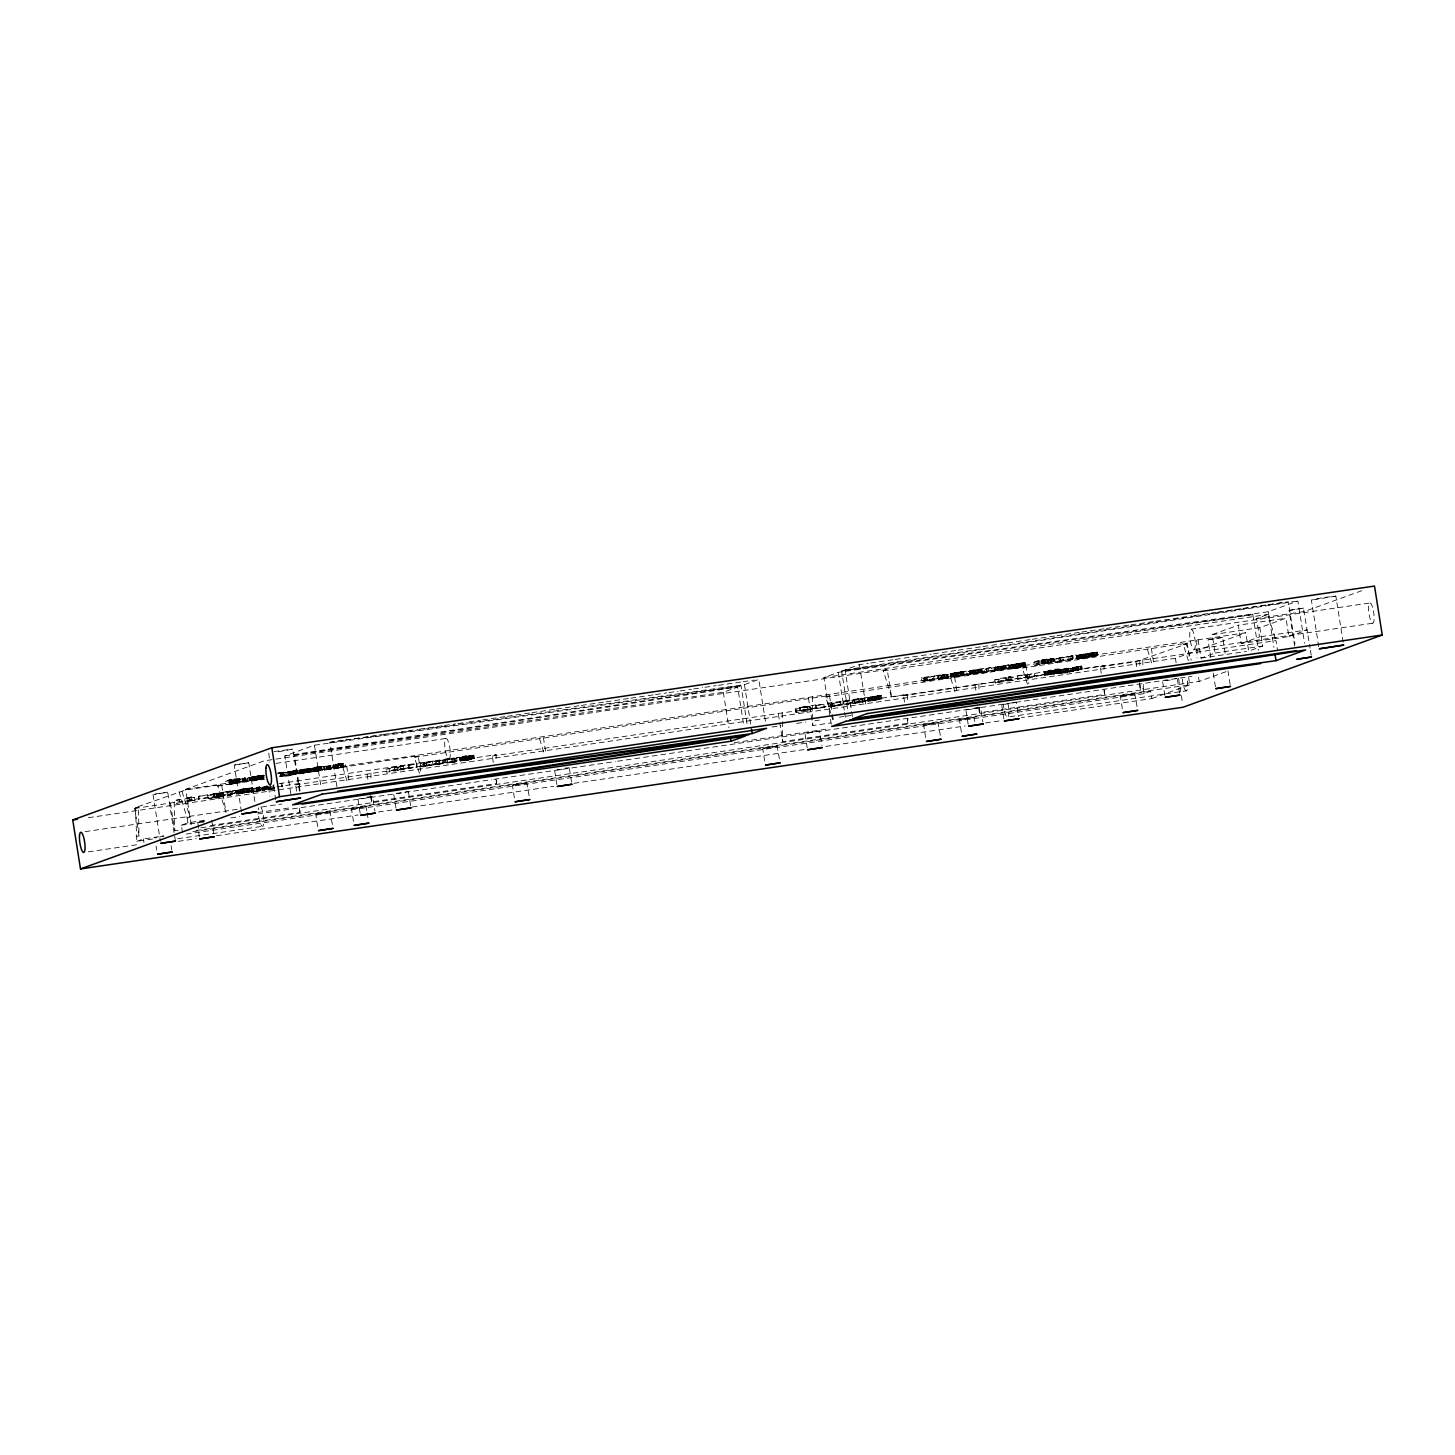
<?xml version="1.0" encoding="UTF-8"?>
<svg xmlns="http://www.w3.org/2000/svg" width="1455" height="1455" viewBox="0 0 1455 1455"><rect width="100%" height="100%" fill="white"/><g stroke="black" fill="none" stroke-linecap="round" stroke-linejoin="round"><path stroke-width="0.75" stroke-dasharray="5 3.75" d="M250.915 777.37C249.005 782.572 260.918 780.644 257.662 776.37C251.551 777.807 244.84 778.098 260.136 775.933L260.627 778.989L255.007 780.171L249.314 780.789L248.841 777.661L261.173 775.497L261.645 778.571L251.788 780.28M249.314 780.789L261.645 778.571M1043.672 672.083C1047.982 671.555 1068.243 668.263 1054.402 673.956C1033.614 677.503 1049.164 667.7 1060.113 669.191L1060.895 672.901L1058.403 673.392L1057.749 669.5M1044.144 675.229L1060.586 672.265L1047.436 674.556L1059.222 672.828M471.184 755.509L473.93 755.29L459.689 757.873L471.184 755.509C475.349 760.583 460.18 763.329 462.799 756.909C466.946 753.617 475.967 757.982 468.346 759.401M879.257 699.455L870.69 700.746L869.945 697.091L881.475 695.526L881.821 698.673L867.817 701.201L879.257 699.455L878.729 695.745M246.313 792.775L245.659 789.028L249.733 788.228L246.022 788.628L246.532 791.902L243.622 792.338L243.131 789.265C212.084 799.141 274.504 788.665 246.495 791.684M1076.373 655.678L1097.361 652.204L1076.373 655.678L1077.227 658.897L1097.361 655.587L1076.864 658.733M251.388 780.498L260.627 778.989M1055.439 670.355L1046.436 671.683L1055.439 670.355L1055.912 673.429L1048.746 674.702L1046.909 674.847L1046.491 671.301M303.186 769.331L299.203 770.35L305.495 768.949L306.059 772.569L309.424 771.732L301.894 773.06L307.605 772.405L311.625 771.441L310.952 768.295L301.403 770.004L301.985 773.096L303.749 772.914L303.186 769.331L304.295 769.149L304.568 772.35M301.258 769.713L301.858 773.278L299.675 773.423L299.221 770.295M1018.063 667.39L1017.445 663.589L1009.061 665.462L1025.011 662.734L1018.573 663.535L1018.973 667.227L1017.063 667.554M1025.011 662.734C1028.649 670.5 993.201 669.1 1019.646 666.39M1068.061 672.174C1061.804 675.447 1060.277 667.772 1067.424 669.136L1068.061 672.174L1060.349 673.101M298.875 773.26L293.11 774.478L292.582 770.859C308.333 769.568 290.418 776.188 285.253 775.97L284.762 772.914L292.582 770.859M239.238 793.812L239.166 790.283L252.497 787.792L235.928 790.938M470.947 755.763L467.855 756.345M471.438 758.819L462.272 760.147L461.635 757.109L465.091 756.4L465.564 759.455L462.126 760.183L461.799 757.091L462.799 756.909M874.073 699.673L878.984 699.055L874.4 699.873L873.909 696.818L878.547 695.945L873.6 696.618L874.073 699.673L869.672 700.419L869.945 697.091M1054.129 658.46L1047.309 660.388L1047.782 663.444C1067.588 656.041 1038.925 659.006 1033.923 662.334L1034.396 665.408L1051.547 662.025L1047.782 663.444M1079.592 655.168L1094.215 652.731L1079.974 655.005L1079.992 658.333L1085.175 657.842L1084.703 654.786M1087.412 653.331L1088.176 657.369L1094.615 655.896L1093.996 652.677M225.398 781.571C243.058 774.296 244.986 784.19 225.889 784.627L225.398 781.571C233.855 775.988 239.657 784.791 228.599 784.136L228.108 781.08C239.948 775.533 241.312 784.754 228.599 784.136M320.955 766.858C303.24 765.948 320.427 778.298 320.955 766.858L314.935 767.822L318.245 767.422L318.791 770.695C302.258 774.715 320.555 761.056 320.082 770.568L312.261 771.732M315.007 767.767L315.426 770.877L318.427 770.277M237.529 782.735L237.038 779.025L229.726 780.498L230.399 783.972L240.366 781.844M223.706 792.83L207.847 795.576L208.338 798.631C224.597 799.832 231.381 788.901 211.466 794.921L211.957 797.977L219.505 796.794L221.051 796.34L220.342 793.102L230.745 791.065L230.545 795.394L227.271 795.867L226.835 791.647L230.745 791.065M175.455 841.117L167.689 792.193L154.103 794.539M241.457 811.835L234.255 765.003L248.75 762.784L255.098 802.833M248.75 762.784L234.055 765.13M299.475 791.356L292.782 749.107L274.74 752.49M199.262 836.971L197.844 822.202M317.681 826.622L315.717 814.218L330.103 811.835L332.704 826.331M330.412 811.89L315.717 814.218M360.185 813.381L357.912 798.922L359.894 798.359M353.456 821.366L351.492 808.98L365.878 806.597L366.824 810.762M366.169 806.634L351.492 808.98M395.96 808.143L393.668 793.684L395.669 793.12M410.637 805.797L408.364 791.338L404.872 792.211M514.379 797.777L512.415 785.391L526.801 782.99L529.402 797.486M527.11 783.045L512.415 785.391M556.883 784.536L554.591 770.077L558.083 769.222M571.579 782.19L569.287 767.749L565.813 768.604M764.712 761.056L762.747 748.67L777.134 746.288L779.735 760.783M777.443 746.342L762.747 748.67M807.216 747.834L804.924 733.375L812.054 731.883L819.62 731.028L821.911 745.487M819.62 731.028L804.924 733.375M925.635 737.467L923.689 725.081L938.057 722.699L940.658 737.194M938.366 722.735L923.689 725.081M968.157 724.226L965.865 709.785L967.848 709.203M961.409 732.229L959.445 719.843L973.832 717.442L974.795 721.625M974.141 717.497L959.445 719.843M1003.914 718.988L1001.622 704.529L1003.623 703.965M1012.826 703.056L1016.317 702.201L1018.609 716.642M1210.815 657.624L1207.996 639.836L1215.107 638.345L1222.673 637.49L1225.492 655.277M1122.332 708.621L1120.368 696.236L1134.755 693.853L1137.355 708.349M1222.673 637.49L1207.996 639.836M1135.064 693.889L1120.368 696.236M1164.837 695.381L1162.545 680.94L1166.037 680.067M1179.532 693.053L1177.241 678.594L1175.24 679.158M1294.677 646.02L1289.039 610.427L1303.425 608.044L1310.082 648.13M1318.757 646.766L1311.373 600.06L1323.232 597.569L1335.854 596.15L1343.256 642.855M1303.735 608.099L1289.039 610.427M1335.854 596.15L1311.373 600.06M263.81 775.115L261.845 775.624L263.446 775.515M263.209 775.242C266.047 777.77 260.227 779.207 263.919 778.571C260.645 781.208 259.572 774.496 263.464 775.679M342.216 763.73C338.833 762.456 327.83 766.567 335.214 768.386C332.759 760.529 342.543 767.331 335.614 768.004C336.56 768.386 340.979 767.513 342.707 766.803L342.216 763.73L338.197 764.166L338.688 767.221L342.707 766.803M952.97 673.629L956.881 672.628L957.354 675.684L953.443 676.684L955.098 676.611L954.625 673.556L953.098 673.665L953.261 676.993C942.476 672.919 962.846 671.992 966.593 671.064L967.102 674.975L980.597 672.356L980.106 669.3L966.611 671.919L972.868 670.155L983.98 668.5L984.671 672.41L991.528 670.537L984.671 672.41M1019.791 667.063L1022.519 666.281L1020.082 666.445L1019.591 663.389L1022.047 663.207L1012.007 664.971L1019.155 663.335L1018.973 667.227M1062.75 672.883L1082.247 669.027L1081.774 665.972L1067.37 668.954L1067.843 672.01L1068.77 671.755M243.131 789.265L244.549 789.065L245.04 792.248L249.623 791.538L249.66 787.992M463.145 760.456L474.421 758.346L460.162 760.929L471.711 759.219M881.475 695.526L867.235 698.109L878.784 696.399L870.217 697.691L872.036 697.254M881.821 698.673L869.672 700.419M247.15 781.189L240.493 782.281L239.875 778.789L229.908 780.917M236.419 793.994L246.877 791.502L246.386 788.446M333.159 768.513L339.724 767.167L339.215 764.002L345.108 763.166L345.581 766.221L341.398 767.731L340.852 763.893M299.712 773.351L304.768 772.205M303.604 769.913L310.952 768.295M152.557 839.026L136.806 841.336L135.479 807.525L185.767 789.938L221.597 784.682L225.943 812.217L217.795 786.064L221.597 784.682M191.205 824.694L185.603 789.356L264.337 760.801L887.186 669.464L891.551 696.981L1275.999 640.618L1277.599 650.803M139.025 836.007L134.66 808.471L138.461 807.089L139.025 836.007L136.042 836.443M290.818 793.757L284.834 755.927L314.425 745.196L741.068 685.832L747.397 725.881M134.66 808.471L274.795 787.1M186.804 798.013L192.115 796.74L192.587 799.795L190.223 800.65L189.732 797.595L192.115 796.74M245.586 781.517L245.168 777.807L240.02 779.225L246.677 778.134L247.277 781.28L247.314 778.025L246.895 781.335L247.805 781.08M245.168 777.807L243.04 778.589L246.022 778.225L246.513 781.28L243.512 781.644L243.021 778.134M230.217 783.554L231.709 783.008L231.218 779.953M207.992 797.977L198.753 799.468L198.917 796.176L207.501 794.903L207.992 797.977L207.501 794.903M187.277 801.068L192.587 799.795M240.493 782.281L245.659 780.862L243.512 781.644M260.136 775.933L248.823 777.734M207.847 795.576L216.213 793.193L216.686 796.249L214.558 797.031L214.085 793.975L216.213 793.193M198.753 799.468L198.917 796.176M208.338 798.631L216.686 796.249M211.957 797.977L231.236 794.121L220.833 796.158L224.197 795.885M227.271 795.867L235.728 793.466L235.237 790.411L226.798 792.811L230.745 792.084M280.16 776.37L283.452 775.479L282.979 772.423L278.56 773.023M277.941 773.005L285.853 771.841L286.344 774.897L282.143 776.424L281.652 773.369L285.853 771.841M235.237 790.411L228.362 792.284L228.853 795.339L235.728 793.466M284.762 772.914L298.366 770.277L298.584 773.442M292.637 771.405C303.131 769.186 282.998 772.46 291.891 771.532L292.4 774.678L293.455 774.515L292.964 771.459M240.548 789.483L243.803 788.828L244.276 791.902L241.021 792.557L245.004 791.92L244.531 788.846L240.548 789.483L241.021 793.43L249.06 791.738L248.587 788.683L246.75 788.901L247.241 791.957L249.06 791.738M282.979 772.423L280.815 772.678L281.306 776.261L279.997 776.734L418.222 755.854L420.895 772.787M280.451 775.751L286.344 774.897M239.002 790.483L248.587 788.683M292.382 774.587L287.399 775.661L286.908 772.587M259.536 786.846L256.535 787.937L257.026 790.993L259.899 790.665L259.536 786.846L251.078 789.283L267.429 786.246M264.901 786.555L267.174 785.718L267.665 788.792L261.936 790.374L261.464 787.319L264.901 786.555L265.374 789.919L251.57 792.357L250.824 787.846M318.791 770.695L319.1 766.967L323.847 766.276L324.32 769.331L321.446 770.295M251.57 792.357L260.027 789.901L257.026 790.993M323.847 766.276L311.788 768.677M323.847 766.931L331.158 765.73L331.103 768.986L324.338 769.986L323.847 766.931L328.994 765.512L330.34 768.986M329.503 769.113L327.357 769.349L326.866 766.294L328.994 765.512M281.561 783.754L282.215 786.791L282.343 783.518L280.706 783.863M326.866 766.294L331.158 765.73M270.048 785.3L270.521 788.355L265.374 789.919M315.426 770.877L321.446 769.913L319.373 770.15L318.881 767.094M268.302 786.428L268.775 789.483L268.866 786.227M269.084 786.555L269.557 789.629L270.721 789.21L270.23 786.137M268.775 789.483L274.413 787.937L273.922 784.882M324.338 769.986L329.485 768.586L327.357 769.349M338.76 764.984L340.07 764.512L340.543 767.585L339.251 768.058L338.76 764.984L345.108 763.166M269.557 789.629L278.851 788.01M136.806 841.336L143.39 838.953L163.633 835.988M182.512 832.515L181.348 825.185L187.913 822.784L208.156 819.82M340.816 766.894L345.581 766.221M296.602 791.229L295.583 784.882L299.384 783.499L299.512 790.174M295.583 784.882L496.082 754.654L496.21 761.329M419.44 773.314L414.42 757.237L418.222 755.854M407.746 765.385L416.985 763.893L416.803 767.185L408.218 768.44L407.746 765.385L416.985 763.893M408.218 768.44L417.458 766.949M451.523 762.675L459.98 760.274L459.489 757.218L451.741 759.365L454.997 758.892L455.488 761.947L451.523 762.675L450.832 758.492L454.342 757.964L454.833 761.038L446.921 762.638L446.43 759.565L454.342 757.964M459.489 757.218L452.614 759.092L453.105 762.147L459.98 760.274M493.281 762.384L492.281 756.036L496.082 754.654M414.42 757.237L829.477 695.545L832.169 712.477M300.039 790.756L294.401 755.163L723.317 692.271L737.685 687.069L743.669 724.881M336.942 786.773L329.885 742.286L744.433 684.614L758.801 679.394L765.512 721.662M831.296 724.244L823.912 677.521L838.28 672.319L1252.828 614.628L1258.448 650.221M852.43 716.569L845.028 669.864L859.396 664.644L868.38 663.335M280.033 775.497L1245.789 632.761L1248.699 651.113L1262.758 646.02L1259.848 627.669L1286.002 618.193L1288.894 636.544L1241.224 643.528L1238.314 625.177L1286.002 618.193M891.551 696.981L883.385 670.846L887.186 669.464M492.281 756.036L907.338 694.344L907.465 701.019M830.714 713.023L825.694 696.927L829.477 695.545M795.267 709.131L807.489 707.203L807.98 710.258L795.758 712.186L795.267 709.131C815.782 702.038 817.564 712.895 795.758 712.186M811.381 709.767L799.886 710.567L799.413 707.512L815.909 704.948L816.382 708.021L803.178 710.095L802.687 707.021L810.89 706.712M799.886 710.567L816.382 708.021M815.909 704.948L815.782 708.676L825.021 707.185L824.53 704.129L815.291 705.62L824.53 704.129M815.782 708.676L825.021 707.185M867.38 698.036L867.817 701.201L867.035 697.454L858.596 699.855L862.56 699.127L863.033 702.183L859.087 702.911L858.377 698.727L861.887 698.218L862.379 701.274L854.467 702.874L853.976 699.819L861.887 698.218M867.035 697.454L860.16 699.328L860.651 702.383L867.526 700.51L859.087 702.911M938.257 676.084L945.132 674.211L945.514 678.139L938.748 679.139L938.257 676.084L948.005 674.502L948.478 677.557L945.514 678.139M945.132 674.211L942.294 675.247L946.277 674.756L946.768 677.812L948.478 677.557M948.005 674.502L946.787 674.829L947.278 677.885M938.748 679.139L945.623 677.266L942.767 678.303L942.276 674.629M957.79 672.465L958.627 676.557L960.373 675.938L959.882 672.883L958.154 673.501L966.593 671.064M954.171 673.174L954.498 676.848L963.246 674.884L962.755 671.828L954.025 673.792M904.555 702.074L903.555 695.726L907.338 694.344M825.694 696.927L1026.175 666.699L1028.867 683.65M959.245 675.247L967.084 674.12L961.5 676.139L960.937 672.028L959.9 672.155L960.373 675.229L963.246 674.884M980.106 669.3L977.105 670.391L983.98 668.5M967.102 674.975L984.471 671.573L977.596 673.447L977.233 669.627M982.616 669.882L983.089 672.938L982.616 669.882L986.563 669.136L986.345 672.446L986.563 669.136M991.055 667.481L984.18 669.355L991.055 667.481L991.728 671.373L1009.097 667.954L1008.624 664.899L1005.751 665.317L995.129 667.518L995.602 670.573L999.53 670.118L999.058 667.045M995.602 670.573L998.603 669.5L998.112 666.445L991.237 668.318L1008.624 664.899M977.596 673.447L980.597 672.356M995.129 667.518L998.112 666.445M991.728 671.373L998.603 669.5M1033.923 662.334L1051.056 658.97L1047.309 660.388M903.555 695.726L1104.036 665.517L1104.163 672.174M1027.394 684.177L1022.374 668.081L1026.175 666.699M1034.396 665.408L1054.62 661.516L1053.838 658.406M1054.639 659.297L1072.28 655.805L1072.753 658.86L1055.13 662.371L1054.639 659.297L1062.805 656.951L1063.296 660.006L1058.676 661.679L1058.185 658.624L1062.805 656.951M1008.424 677.23L1013.098 677.193L1013.571 680.249L995.256 682.941L994.765 679.885L1007.769 676.811L1010.788 676.375L1011.261 679.43L1008.897 680.303L1008.424 677.23L1010.788 676.375M1016.954 676.048L1026.193 674.556L1026.011 677.848L1017.427 679.103L1016.954 676.048L1026.193 674.556M1058.185 658.624L1076.209 654.986L1076.682 658.042L1068.516 660.406L1068.043 657.333L1072.28 655.805M1055.13 662.371L1063.296 660.006M995.256 682.941L1008.26 679.885L1007.769 676.811M1068.043 657.333L1076.209 654.986M1026.521 675.229L1044.999 671.355L1045.49 674.411L1030.013 677.848L1027.012 678.285L1026.521 675.229L1034.25 673.065L1034.741 676.139M1017.427 679.103L1026.666 677.612M1068.516 660.406L1072.753 658.86M1044.999 671.355L1044.854 674.647M1027.012 678.285L1032.359 676.339L1031.868 673.283M1060.113 669.191L1046.945 671.501L1047.527 674.829M1060.149 673.356L1059.476 670.209L1067.57 669.118M1067.443 672.392L1066.733 668.172L1057.93 670.337L1059.858 670.046M1063.932 672.792L1063.278 669.427L1066.733 668.172M1068.297 668.7L1068.988 672.083L1070.152 671.664L1069.661 668.609L1068.516 669.027L1078.355 667.208L1078.282 670.482L1077.591 666.572M1082.247 669.027L1073.572 671.046L1073.081 667.99L1081.774 665.972M1058.403 673.392L1058.476 669.573M1060.895 672.901L1064.351 671.646M1063.769 672.483L1067.224 671.228M1068.988 672.083L1078.846 670.282M1101.253 673.247L1100.235 666.881L1104.036 665.517M1022.374 668.081L1187.116 643.11L1189.79 660.043M847.647 708.894L841.645 671.082L1268.287 611.718L1297.878 600.988L1304.571 643.256M1100.235 666.881L1135.9 661.661L1186.298 644.038L1191.318 660.134M1188.335 660.57L1183.315 644.474L1187.116 643.11M1198.102 639.764L1201.012 658.115L1215.071 653.004L1212.161 634.653L1238.314 625.177M1241.224 643.528L1259.503 636.89L1256.593 618.539L1267.832 614.465L1275.999 640.618M88.464 817.674L1175.422 658.297L1245.789 632.761M1361.735 590.712L1304.28 611.555L1256.593 618.539M1288.894 636.544L1307.172 629.906L1259.503 636.89M186.276 834.079L1144.121 693.635L1150.687 691.234L1151.851 698.582L1021.446 717.697M617.538 761.22L1191.936 676.284M1151.851 698.582L1189.808 684.814L1188.644 677.466M200.881 827.786L1199.193 681.413L1226.856 671.373M1000.04 666.899L1000.513 669.955L1009.097 667.954M261.173 775.497L251.297 777.225L251.842 780.48M957.881 675.447L957.39 672.392L958.772 672.174L959.282 675.375L950.515 677.175M1094.687 655.787L1079.992 658.333L1079.719 655.332M293.292 771.296L293.783 774.369L296.693 773.605L289.327 774.951L291.527 774.697L290.964 771.095M313.152 771.223L324.32 769.331M870.708 700.692L873.709 700.128M211.466 794.921C217.104 790.702 226.198 796.067 216.613 796.849L216.14 793.793M319.591 770.532L319.682 766.985M423.732 765.585L423.26 762.529L436.027 760.656L436.518 763.711L424.296 765.839L420.695 766.039L420.204 762.984L422.496 763.802L443.12 760.056L443.611 763.111L435.736 764.693L435.263 761.638L443.12 760.056M425.006 763.275L431.026 761.838L431.517 764.912L425.497 766.33L424.042 762.875L425.497 766.33M925.198 677.575L932.182 676.557L932.655 679.612L926.635 681.049L925.198 677.575L932.182 676.557M933.619 676.211L940.348 674.902L940.839 677.957L924.125 681.577L921.833 680.758L921.361 677.684L933.619 676.211L934.11 679.267L921.833 680.758M832.569 703.511L838.589 702.092L839.08 705.148L833.042 706.566L831.605 703.111L833.042 706.566M827.768 703.22L830.059 704.038L850.684 700.292L851.157 703.347L830.55 707.094L828.241 706.275L827.768 703.22L858.377 698.727M934.11 679.267L940.839 677.957M828.241 706.275L862.379 701.274M305.586 769.513L308.933 768.677L306.332 768.913L306.75 772.441M420.695 766.039L422.987 766.858L443.611 763.111M921.361 677.684L923.652 678.503L940.348 674.902M1025.484 665.79L1012.498 668.045L1015.99 667.718L1015.572 664.026M156.794 837.262L154.794 837.825L155.885 837.825M1058.676 661.679L1076.682 658.042M176.091 800.232L194.424 797.558L194.897 800.614L176.564 803.287L176.091 800.232L179.438 799.741L179.929 802.796L176.564 803.287M994.765 679.885L1013.098 677.193M394.796 769.841L394.305 766.767L405.454 765.148L405.945 768.204L391.541 770.313L391.049 767.258L395.578 767.167L396.069 770.222L391.541 770.313M385.921 769.168L403.544 766.585L404.035 769.64L386.412 772.223L385.921 769.168L389.358 768.658L389.849 771.714L386.412 772.223M399.088 766.658L408.91 764.639L409.401 767.694L399.579 769.713L399.088 766.658L403.544 766.585M454.833 761.038L442.938 762.766L442.447 759.71L450.832 758.492M435.263 761.638L450.322 759.419L450.814 762.493L435.736 764.693M851.157 703.347L843.3 704.929L858.377 702.729L857.886 699.673L842.809 701.874L850.684 700.292M154.994 793.957L167.689 792.193M198.971 821.948L204.1 821.038M214.085 793.975L226.835 791.647M242.639 789.483L243.131 792.557L239.329 793.521L241.021 793.43M274.104 751.562L292.782 749.107M367.369 797.758L372.589 796.576L374.881 811.035M975.323 708.621L980.543 707.439L982.834 721.88M869.199 697.363L873.236 697.072L873.509 700.401M340.07 764.512L332.668 765.457M279.651 776.534L281.306 776.261M335.214 768.386L340.543 767.585M955.408 673.592L959.882 672.883M953.261 676.993L960.373 675.938M160.032 836.643L163.833 836.043M957.354 675.684L958.263 675.52M303.458 769.404L304.077 772.969L311.643 771.368M284.834 755.927L741.068 685.832M845.028 669.864L1286.075 602.097M294.401 755.163L737.685 687.069M841.645 671.082L1297.878 600.988M277.45 773.751L281.652 773.369M331.631 768.786L330.722 769.04L330.23 765.985M202.627 821.966L204.537 821.675M401.234 792.83L393.668 793.684M562.157 769.24L554.591 770.077M1170.111 680.085L1162.545 680.94M278.269 773.533L279.669 773.314M334.977 765.112L338.924 764.621L339.415 767.676M279.724 775.97L283.452 775.479M329.885 742.286L343.362 740.322M345.617 739.995L368.06 736.703M370.316 736.375L381.537 734.72M383.793 734.393L406.254 731.101M408.491 730.774L417.476 729.446M419.713 729.119L442.175 725.827M444.43 725.499L455.651 723.863M457.889 723.517L466.873 722.207M469.128 721.88L480.35 720.225M482.605 719.898L505.049 716.606M507.304 716.278L529.747 712.986M532.003 712.659L554.464 709.367M556.701 709.04L579.163 705.748M581.4 705.42L603.861 702.128M606.098 701.801L628.56 698.491M630.815 698.164L653.259 694.872M655.514 694.544L666.736 692.907M668.991 692.58L677.975 691.252M680.212 690.925L691.434 689.288M693.689 688.943L702.674 687.633M704.911 687.306L716.151 685.651M718.388 685.323L740.85 682.031M743.087 681.704L754.327 680.067M870.636 663.007L893.079 659.715M895.334 659.388L931.273 654.113M933.51 653.786L955.971 650.494M958.208 650.167L980.67 646.875M982.907 646.547L1005.369 643.256M1007.624 642.91L1030.067 639.618M1032.322 639.291L1054.766 635.999M1057.021 635.671L1079.483 632.379M1081.72 632.052L1104.181 628.76M1106.418 628.433L1128.88 625.141M1131.117 624.813L1153.579 621.521M1155.834 621.176L1191.754 615.92M1194.009 615.592L1216.453 612.3M1218.708 611.973L1241.17 608.663M1243.407 608.336L1265.868 605.044M1268.105 604.716L1288.312 601.752L1295.005 644.019M823.912 677.521L1252.828 614.628M883.385 670.846L1267.832 614.465M276.014 763.384L445.885 738.467M1190.936 629.233L1369.755 603.007M1212.161 634.653L1259.848 627.669M185.603 789.356L264.301 777.807M983.089 672.938L987.054 672.192M217.795 786.064L264.701 779.189M1183.315 644.474L1186.298 644.038M279.215 783.572L449.086 758.655M1194.137 649.421L1372.938 623.195M1046.945 671.501L1058.731 669.773M1063.278 669.427L1067.934 668.736L1068.206 671.955M1073.081 667.99L1078.355 667.208M198.28 796.412L206.865 795.139M1069.661 668.609L1062.259 669.809M135.479 807.525L138.461 807.089M277.032 786.773L299.384 783.499M405.945 768.204L409.401 767.694M436.518 763.711L442.938 762.766M267.665 788.792L270.521 788.355M424.533 765.93L431.517 764.912M832.078 706.166L839.08 705.148M1046.927 674.738L1055.912 673.429M1215.071 653.004L1262.758 646.02M1201.012 658.115L1246.517 651.44M772.023 727.027L781.026 725.718M796.758 723.408L805.761 722.08M814.745 720.771L819.256 720.116M839.48 717.133L843.973 716.478M846.228 716.151L852.976 715.169M85.117 831.66L239.347 809.053M808.453 698.018L812.818 725.554L830.805 722.917M178.983 791.756L187.149 817.892L190.132 817.455L181.966 791.32M261.7 806.961L281.797 804.015M257.626 812.581L291.346 807.634M734.284 742.668L828.732 728.828M181.348 825.185L203.827 821.875M230.818 817.928L239.802 816.601M257.79 813.963L491.626 779.68M493.882 779.353L615.301 761.547M170.417 803.233L174.782 830.75L179.256 830.096M210.539 825.512L299.948 812.399L299.857 807.962M370.461 795.558L371.48 801.923L496.646 783.554L496.555 779.116M778.37 714.078L782.735 741.614L907.902 723.262L907.829 718.806M978.76 708.53L979.433 712.768L1104.6 694.417L1104.509 689.961M1139.247 682.832L1140.265 689.179L1143.339 688.724L1143.248 684.287M196.007 830.532L1189.808 684.814M192.86 831.696L1150.687 691.234M88.319 851.848L137.498 844.646M177.728 838.735L262.664 826.276M1009.934 716.715L1186.516 690.816A10.221 2.419 81.7 0 0 1186.734 677.303M178.274 841.336L196.261 838.698M216.504 835.734L358.148 814.964M378.391 811.999L391.886 810.017M412.111 807.052L553.773 786.282M573.998 783.317L805.597 749.361M825.822 746.397L965.229 725.954M985.472 722.971L1001.204 720.68M233.4 780.062L231.854 780.28L232.345 783.336C235.874 785.045 236.438 779.462 233.4 780.062L234.091 783.408M319.718 767.312L312.661 768.167M246.059 788.846L244.549 789.065L245.659 789.028M946.768 677.812L942.767 678.303M280.815 772.678L280.488 775.842M264.719 775.606L260.954 776.133M259.899 790.665L260.954 790.52M974.886 708.003L979.451 707.439M1007.278 703.984L1001.622 704.529M971.522 709.222L965.865 709.785M366.933 797.14L371.498 796.576M363.568 798.377L357.912 798.922M261.445 779.189L263.064 778.971L262.555 775.606M280.779 783.718L282.343 783.518M281.27 786.773L282.816 786.573M247.714 791.52L250.224 791.284M301.494 770.022L303.258 769.859M256.535 787.937L260.463 787.464L261.063 790.647M1012.444 702.51L1016.317 702.201M565.413 768.058L569.287 767.749M960.937 672.028L962.755 671.828M1174.931 678.721L1177.241 678.594M406.054 791.465L408.364 791.338M950.024 674.12L955.462 673.447L955.953 676.502L955.335 672.901M198.062 822.53L196.971 822.53M237.983 782.208L233.546 782.735L233.055 779.68M799.413 707.512L807.489 707.203M853.976 699.819L857.886 699.673M854.467 702.874L858.377 702.729M446.43 759.565L450.322 759.419M446.921 762.638L450.814 762.493M399.579 769.713L404.035 769.64M1008.897 680.303L1013.571 680.249M189.732 797.595L194.424 797.558M190.223 800.65L194.897 800.614M268.811 753.072L269.721 761.893M237.492 779.153L237.874 782.281M1147.54 649.73L1152.56 665.826M950.861 678.576L955.88 694.653M831.332 715.023L833.224 721.062M539.587 738.867L544.606 754.963M342.907 767.713L347.927 783.808M1310.428 650.349L1311.482 657.023M1268.287 611.718L1273.925 647.311M1227.965 670.864L1230.439 686.433M1213.27 673.192L1215.743 688.761M1198.556 677.339L1199.193 681.413M1175.422 658.297L1176.113 662.734M1178.586 678.321L1182.46 702.783M1151.341 648.348L1154.033 665.281M1143.339 688.724L1144.121 693.635M1135.9 661.661L1136.901 668.009M1103.927 690.179L1104.6 694.417M1097.361 652.204L1097.816 655.387M1096.979 652.167L1097.47 655.223M1096.888 652.531L1097.361 655.587M1096.215 652.186L1096.706 655.241M1096.07 652.786L1096.561 655.841M1095.033 652.295L1095.47 656.132M1093.742 652.986L1094.233 656.041M1093.523 652.458L1094.124 656.423M1093.123 653.186L1093.614 656.241M1092.723 652.731L1093.214 655.805M1092.323 653.404L1092.796 656.46M1092.105 653.677L1092.578 656.732M1091.723 652.695L1092.214 655.914M1091.359 653.622L1091.85 656.678M1090.504 653.004L1090.977 656.06M1090.268 653.859L1090.85 657.06M1089.631 652.986L1090.122 656.06M1089.031 653.222L1089.522 657.151M1088.431 654.332L1088.904 657.387M1086.321 654.677L1086.794 657.733L1086.067 653.677M1085.303 653.659L1085.794 656.732M1084.721 653.913L1085.194 656.969M1084.066 655.005L1084.557 658.078M1083.448 654.15L1083.939 657.205M1083.375 654.004L1083.848 657.06M1083.193 655.005L1083.666 658.06M1082.32 654.386L1082.811 657.442M1081.956 655.168L1082.429 658.369M1081.592 654.332L1081.847 657.66M1080.974 655.259L1081.465 658.333M1080.574 654.823L1081.065 657.878M1080.047 654.641L1080.592 658.606M1081.156 666.19L1081.647 669.264M1080.992 666.226L1081.483 669.282M1078.719 654.95L1079.192 658.006M1078.628 655.714L1079.119 658.788M1080.21 666.19L1080.701 669.245M1080.137 666.335L1080.61 669.391M1077.628 655.223L1078.119 658.278M1077.5 655.823L1077.973 658.879M1078.719 666.408L1079.301 669.573M1076.827 655.477L1077.227 658.897M1077.191 666.772L1077.682 669.827M1076.554 666.736L1077.1 669.918M1076.173 666.954L1076.645 670.009M1075.609 666.899L1075.991 670.173M1074.754 667.045L1075.481 670.355M1072.826 655.477L1073.299 658.533M1073.99 667.19L1074.481 670.264M1073.353 667.336L1073.845 670.391M1072.844 667.481L1073.335 670.537M1070.862 656.933L1071.335 659.988M1072.444 667.609L1073.008 671.246M1071.371 668.609L1071.862 671.664M1070.225 668.409L1070.716 671.464M1066.26 669.318L1066.751 672.374M1065.533 669.555L1066.006 672.628M1064.951 669.518L1065.442 672.574M1063.878 668.591L1064.442 672.847M1059.986 657.369L1060.477 660.425M1061.623 670.118L1062.095 673.174M1058.913 658.679L1059.404 661.734M1060.75 670.228L1061.241 673.283M1060.095 670.282L1060.586 673.338M1059.204 669.482L1059.949 673.338M1058.985 669.336L1059.458 672.392M1057.312 669.7L1057.803 672.756M1057.076 670.264L1057.549 673.319M1056.312 669.682L1056.803 672.737M1056.166 670.464L1056.657 673.519M1055.803 669.9L1056.294 672.956M1055.111 670.682L1055.584 673.738M1053.129 658.46L1053.602 661.516M1054.639 669.937L1055.166 673.629M1052.165 658.551L1052.656 661.607M1054.02 670.155L1054.402 673.956M1053.656 670.791L1054.148 673.847M1050.965 658.697L1051.547 662.025M1052.674 670.228L1053.438 673.992M1050.746 658.915L1051.219 661.989M1052.638 671.101L1053.129 674.174M1050.201 658.951L1050.801 662.989M1052.147 671.064L1052.62 674.12M1051.565 670.519L1052.056 673.574M1049.455 658.897L1049.855 662.116M1051.201 671.21L1051.729 674.393M1050.892 670.5L1051.365 673.574M1050.492 670.7L1050.983 673.774M1048.273 659.188L1048.764 662.261M1050.128 671.373L1050.601 674.447M1049.728 671.555L1050.219 674.611M1047.564 659.17L1048.055 662.225M1049.255 670.791L1050.001 673.938M1049.091 671.537L1049.564 674.593M1046.963 659.388L1047.455 662.443M1048.655 671.064L1049.146 674.12M1048.255 671.628L1048.746 674.702M1047.782 671.046L1048.582 674.847M1045.672 659.442L1046.163 662.498M1045.545 659.588L1046.036 662.662M1047.382 671.355L1047.855 674.411M1046.691 671.974L1047.182 675.029M1044.308 659.788L1044.781 662.862M1043.963 659.715L1044.435 662.771M1045.436 671.537L1046.018 675.156M1043.235 659.988L1043.708 663.043M1044.617 671.737L1045.108 675.247M1042.417 659.97L1042.908 663.025M1042.326 660.152L1042.799 663.207M1043.999 671.937L1044.472 675.265M1041.616 660.297L1042.107 663.371M1041.053 660.224L1041.58 663.498M1039.725 660.479L1040.216 663.535M1038.706 660.716L1039.197 663.771M1037.906 660.916L1038.397 663.989M1036.942 661.898L1037.415 664.953M1029.54 674.793L1030.013 677.848M1024.72 662.698L1025.211 665.753M1024.629 662.989L1025.12 666.044M1024.12 662.716L1024.611 665.772M1024.029 663.171L1024.502 666.226M1025.539 674.793L1026.011 677.848M1023.247 662.789L1023.72 665.863M1023.211 663.389L1023.702 666.445M1022.119 662.916L1022.683 666.663M1021.937 663.171L1022.41 666.226M1021.61 663.171L1022.156 666.481M1021.119 663.207L1021.592 666.263M1020.755 663.098L1021.483 666.917M1020.446 663.28L1021.174 666.772M1020.046 663.862L1020.537 666.917M1019.628 664.098L1020.119 667.172M1018.173 664.353L1018.646 667.409M1016.499 663.862L1017.081 667.663M1015.845 663.844L1016.336 666.899M1017.591 675.811L1018.082 678.867M1014.935 664.862L1015.408 667.918M1014.735 664.189L1015.226 667.245M1014.371 664.098L1014.953 667.863M1013.99 664.335L1014.481 667.409M1013.353 664.499L1014.099 667.972M1013.007 664.353L1013.808 668.154M1012.935 664.99L1013.426 668.045M1012.444 665.026L1012.916 668.081M1012.389 664.771L1012.607 668.081M1011.807 664.589L1012.462 668.318M1010.825 664.826L1011.334 668.445M1010.025 665.026L1010.516 668.081M1009.97 665.462L1010.443 668.536M1009.424 665.208L1009.915 668.263M1009.352 665.499L1009.843 668.554M1009.097 665.371L1009.552 668.518M1009.897 677.666L1010.388 680.722M1005.751 665.317L1006.496 668.9M1005.587 665.972L1006.06 669.045M1005.005 666.135L1005.496 669.191M1006.314 677.684L1006.805 680.74M1004.314 666.281L1004.787 669.355M1003.477 666.135L1003.95 669.518M1005.478 677.648L1005.969 680.704M1002.841 666.354L1003.332 669.409M1002.531 666.626L1003.004 669.7M1002.022 666.554L1002.513 669.609M1001.476 666.663L1001.968 669.864M1000.822 666.772L1001.313 669.827M1000.367 666.99L1000.858 670.046M998.003 667.19L998.33 670.428M996.984 667.318L997.475 670.391M996.657 667.518L997.148 670.573M998.112 679.394L998.603 682.45M995.256 666.863L996.075 670.682M994.547 667.736L995.038 670.791M994.111 667.9L994.583 670.955M988.181 667.9L988.673 670.955M987.036 668.936L987.527 671.992M981.125 668.936L981.616 671.992M980.688 669.082L981.161 672.155M979.979 669.955L980.452 673.028M979.633 669.191L980.106 672.246M978.578 669.3L979.07 672.374M978.269 669.482L978.76 672.556M977.433 669.446L977.924 672.519M976.069 669.646L976.669 672.828M975.159 669.918L975.65 672.974M974.977 669.809L975.468 672.865M974.377 670.046L974.868 673.101M973.904 669.991L974.232 673.21M973.195 670.264L973.686 673.319M972.868 670.155L973.359 673.21M975.068 685.232L976.069 691.598M972.377 670.464L972.868 673.519M971.904 670.337L972.395 673.392M971.758 670.682L972.231 673.738M971.049 670.5L971.54 673.556M970.303 670.664L970.794 673.72M969.685 670.828L970.176 673.883M969.212 670.973L969.958 674.556M963.737 671.482L964.228 674.538M963.337 671.628L963.81 674.683M962.392 671.719L962.883 674.774M961.901 671.919L962.392 674.975M961.409 671.828L961.901 674.884M960.245 671.974L960.937 675.72M958.372 673.01L958.863 676.066M957.681 673.247L958.172 676.302M956.481 673.301L956.972 676.357M956.062 672.61L956.535 675.829M954.807 672.828L955.298 675.884M954.662 677.193L957.335 694.126M953.662 673.047L954.425 676.684M953.425 673.665L953.898 676.721M953.298 673.447L953.571 676.721M952.625 673.265L953.116 676.32M951.716 673.465L952.225 677.121M950.952 673.683L951.443 676.739M950.952 674.12L951.443 677.175M950.37 673.865L950.842 677.193M947.842 674.52L948.333 677.575M947.15 674.629L947.787 677.812M946.114 674.92L946.605 677.994M944.095 675.047L944.586 678.103M943.986 675.211L944.477 678.266M943.131 675.156L943.386 678.394M941.712 675.447L942.203 678.503M941.13 675.666L941.603 678.721M937.165 675.375L937.657 678.43M927.362 677.975L927.854 681.031M926.162 677.994L926.635 681.049M924.962 677.484L925.453 680.54M924.398 677.248L924.889 680.303M923.652 678.503L924.125 681.577M907.229 719.025L907.902 723.262M881.075 695.49L881.566 698.564M880.511 695.545L881.184 698.855M879.711 695.617L880.166 699.055M878.547 695.945L879.111 699.491M878.165 696.108L878.765 699.309M877.965 695.981L878.529 699.728M877.511 695.908L878.074 699.273M877.274 696.672L877.765 699.728M876.892 696.127L877.383 699.182M876.71 696.363L877.183 699.437M876.474 696.563L876.965 699.619M875.946 696.127L876.419 699.182M875.855 696.909L876.346 699.964M875.474 696.327L875.928 700.146M874.728 696.836L875.219 699.891M874.255 696.381L874.892 700.201M872.636 696.636L873.127 699.691M872.509 697.545L873 700.601M872.182 697.091L872.673 700.146M871.854 696.89L872.527 700.328M871.745 697.527L872.236 700.582M871.181 697.418L871.654 700.473M871.163 697.727L871.654 700.801M870.581 697.527L871.254 700.71M870.363 697.145L870.818 700.455M869.999 697.891L870.49 700.946M869.344 697.327L869.835 700.401M868.944 697.654L869.508 701.074M868.235 698.091L868.726 701.146M867.98 697.873L868.453 700.928M867.653 698.145L868.144 701.201M859.396 664.644L866.089 706.912M864.179 697.873L864.67 700.928M863.033 698.909L863.506 701.965M861.851 699.382L862.342 702.438M859.305 699.6L859.778 702.656M854.631 700.146L855.104 703.202M852.739 699.873L853.23 702.947M851.921 700.219L852.412 703.274M846.755 700.437L847.246 703.493M843.573 700.892L844.064 703.947M838.28 672.319L844.264 710.131M844.628 712.35L845.682 719.025M840.026 701.746L840.517 704.802M833.77 703.493L834.261 706.548M831.369 703.001L831.86 706.075M832.496 714.605L833.842 723.08M830.059 704.038L830.55 707.094M823.876 704.365L824.367 707.421M815.946 705.384L816.437 708.439M810.253 706.948L810.744 710.004M800.068 707.276L800.559 710.331M795.903 708.912L796.394 711.968M744.433 684.614L750.78 724.663M723.317 692.271L728.955 727.864M543.388 737.503L546.08 754.436M495.973 779.334L496.646 783.554M473.839 755.254L474.275 758.437M473.53 755.254L474.003 758.31M473.148 755.545L473.639 758.601M472.966 755.309L473.457 758.364M472.148 755.381L472.62 758.819M470.401 755.745L470.983 759.492M469.947 755.672L470.529 759.037M469.729 756.418L470.22 759.492M469.347 755.891L469.82 758.946M469.147 756.127L469.638 759.183M468.928 756.309L469.401 759.383M468.383 755.891L468.874 758.946M468.31 756.673L468.783 759.728M467.928 756.091L468.364 759.91M467.182 756.6L467.655 759.656M466.709 756.145L467.346 759.947M466.346 756.582L466.837 759.637M466.037 756.382L466.528 759.437M465.673 756.836L466.164 759.892M465.473 757.109L465.946 760.165M464.963 757.309L465.436 760.365M464.636 756.855L464.963 760.074M464.291 756.655L464.672 760.347M463.618 757.182L464.09 760.547M463.036 757.291L463.709 760.456M462.399 756.836L462.926 760.71M461.381 757.418L461.963 760.838M460.689 757.855L461.162 760.91M460.417 757.619L460.908 760.692M460.107 757.91L460.598 760.965M459.835 757.782L460.253 760.965M456.634 757.637L457.106 760.692M455.47 758.673L455.961 761.729M454.306 759.146L454.778 762.202M451.741 759.365L452.232 762.42M447.067 759.91L447.558 762.966M445.175 759.637L445.666 762.693M444.375 759.983L444.848 763.038M439.21 760.183L439.701 763.257M438.773 761.129L439.265 764.184M432.481 761.492L432.953 764.566M426.224 763.257L426.697 766.312M423.823 762.766L424.296 765.839M422.496 763.802L422.987 766.858M416.33 764.13L416.803 767.185M408.382 765.148L408.873 768.204M400.271 767.058L400.762 770.113M397.797 766.73L398.27 769.786M396.888 767.094L397.361 770.15M367.115 774.387L368.115 780.735M367.151 812.836L368.461 821.093M346.69 766.33L349.382 783.281M342.962 763.475L343.435 766.53M342.653 763.584L343.125 766.639M341.943 763.657L342.434 766.712M341.579 763.802L342.071 766.858M341.197 763.73L341.689 766.785M340.343 763.839L340.979 767.422M340.07 763.984L340.561 767.04M338.488 764.221L338.906 767.858M337.524 764.839L337.997 767.894M337.196 764.312L337.669 767.494M336.651 764.548L337.178 768.113M336.25 764.493L336.742 767.549M336.105 765.021L336.596 768.095M335.778 764.748L336.16 768.258M335.396 764.657L335.887 767.713M335.123 764.948L335.705 768.167M334.614 764.803L335.105 767.876M333.941 764.966L334.45 768.458M333.359 765.13L333.85 768.513M332.922 765.257L333.395 768.531M330.503 765.839L331.103 768.986M329.867 765.93L330.23 769.113M328.921 766.167L329.412 769.24M328.23 766.148L328.63 769.331M327.502 766.239L327.975 769.295M327.339 766.367L327.812 769.422M326.848 765.839L327.339 768.895M326.447 766.439L326.92 769.513M325.993 766.603L326.484 769.677M321.701 766.585L322.264 770.077M321.391 766.712L321.919 770.186M320.809 766.767L321.3 769.822M320.355 767.367L320.828 770.441M320.082 766.84L320.609 770.222M318.736 767.549L319.209 770.732M314.425 745.196L321.119 787.464M317.645 767.167L318.281 770.877M317.226 767.804L317.699 770.877M316.863 767.276L317.354 770.441M316.426 767.676L317.117 770.804M316.553 770.477L316.081 767.403L316.463 771.059M315.717 767.767L316.026 771.223M315.335 767.531L315.826 770.986M314.644 767.658L315.117 770.714M314.044 767.785L314.771 771.296M313.516 767.894L313.989 770.95M313.098 768.004L313.88 771.514M312.825 768.076L313.334 771.241M312.425 768.476L312.916 771.532M310.879 768.495L311.352 771.568M310.497 768.295L310.897 771.696M309.824 768.367L310.297 771.859M308.987 768.458L309.533 772.023M308.606 768.64L309.151 771.877M308.242 768.677L308.715 771.732M307.969 768.586L308.624 772.205M307.733 768.731L308.405 772.096M307.442 769.149L307.933 772.223M307.096 768.804L307.605 772.405M306.769 768.767L307.369 772.332M306.023 769.531L306.514 772.587M304.786 769.168L305.332 772.787M304.04 769.75L304.513 772.805M302.895 769.513L303.386 772.587M302.622 769.95L303.095 773.005M302.422 769.64L302.895 773.132M302.167 769.531L302.585 773.06M301.694 769.841L302.222 773.096M300.512 769.877L301.021 773.369M299.912 770.041L300.403 773.096M299.875 770.368L300.367 773.423M299.475 770.168L299.912 773.442M297.766 770.168L298.257 773.242M297.675 770.513L298.166 773.587M297.166 770.222L297.638 773.278M297.147 770.659L297.638 773.714M296.402 770.313L296.984 773.878M295.856 770.513L296.22 774.042M295.492 770.423L295.947 773.605M295.274 770.895L295.765 773.951M294.947 770.604L295.347 774.206M294.419 770.568L294.91 773.624M294.31 770.695L294.892 774.151M293.946 771.296L293.928 773.769M299.275 808.162L299.948 812.399M292.128 771.005L292.619 774.078M290.563 771.277L291.291 774.842M290.218 771.75L290.709 774.806M289.891 771.896L290.363 774.951M289.472 771.841L289.963 774.897M288.963 771.386L289.581 775.042M288.417 772.059L288.89 775.115M283.707 772.168L284.198 775.224M283.398 772.278L283.889 775.333M282.688 772.332L283.179 775.406M282.325 772.496L282.816 775.551M281.961 772.423L282.434 775.479M281.597 772.569L282.088 775.624M281.088 772.532L281.724 776.115M273.413 785.009L274.14 788.574M273.595 786.373L275.704 799.723M273.013 785.136L273.576 788.774M271.94 786.137L272.431 789.192M270.794 785.936L271.267 788.992M268.538 787.301L269.921 796.14M266.993 786.391L267.484 789.447M266.429 786.537L266.92 789.592M265.719 786.7L266.21 789.756M262.682 775.351L263.173 778.407M264.264 786.755L264.755 789.81M262.264 775.442L262.755 778.516M263.937 787.046L264.428 790.101M261.991 775.533L262.5 778.698M261.609 775.933L262.082 778.989M263.446 786.955L263.937 790.01M262.9 787.064L263.391 790.283M260.318 775.606L260.972 778.789M262.246 787.191L262.737 790.247M259.936 775.788L260.354 779.08M261.791 787.41L262.264 790.465M259.39 775.733L259.918 779.225M259.063 775.879L259.554 778.934M258.881 776.297L259.372 779.371M258.317 775.879L258.808 778.934M257.935 776.024L258.699 779.516M257.408 776.606L257.899 779.662M259.263 787.773L259.736 790.829M257.062 776.061L257.59 779.589M256.589 776.224L257.008 779.825L256.316 776.697M258.408 787.737L258.881 790.793M258.081 787.919L258.572 790.974M255.589 776.279L256.044 779.989M257.008 788.046L257.48 791.102M255.189 776.915L255.68 779.971M256.68 787.264L257.153 790.32M254.752 776.497L255.243 779.553M254.243 776.479L255.007 780.171M253.952 776.643L254.443 779.698M255.971 788.137L256.462 791.193M253.679 777.134L254.152 780.207M253.225 776.77L253.861 780.335M253.025 776.697L253.37 780.317M252.57 776.897L253.061 779.953M252.279 777.334L252.752 780.389M251.915 776.897L252.643 780.517M253.952 788.865L254.425 791.938M251.606 777.134L252.097 780.189M252.497 787.792L252.915 790.938M252.242 787.755L252.715 790.811M250.169 777.261L250.715 780.735M251.679 787.773L252.17 790.829M249.532 777.407L250.024 780.808M249.078 777.552L249.551 780.826M249.387 788.21L249.969 791.411M249.132 788.483L249.623 791.538M248.896 788.246L249.387 791.302M248.187 788.192L249.005 792.393M247.75 788.774L248.223 791.829M245.913 778.352L246.386 781.408M247.223 788.465L247.714 791.756M246.386 789.483L246.859 792.538M244.385 778.443L244.786 781.626M243.658 778.534L244.149 781.59M243.494 778.661L243.985 781.717M242.603 778.734L243.094 781.79M244.24 789.829L244.713 792.902M242.167 778.898L242.639 781.953M243.549 789.338L244.167 793.102M242.985 789.101L243.476 792.157M242.385 790.12L242.858 793.175M241.621 789.319L242.312 792.684M241.239 789.228L241.73 792.302M239.402 778.771L239.893 781.826M241.13 789.774L241.803 793.466M239.147 779.043L239.638 782.099M240.693 789.465L241.184 792.52M238.838 778.807L239.329 781.862M238.238 779.225L238.729 782.299M239.984 790.029L240.457 793.648M238.002 778.898L238.493 781.953M239.839 790.447L240.33 793.502M239.402 789.919L239.82 793.539M239.166 790.283L239.475 793.557M236.728 779.189L237.183 782.826M238.365 790.138L238.856 793.193M236.11 779.262L236.656 782.954M235.837 779.189L236.328 782.244M237.492 790.338L238.184 793.939M235.364 779.353L235.946 783.099M235.383 779.644L235.856 782.699M236.783 790.52L237.365 793.994M236.274 790.974L236.765 794.03M234.291 779.407L235.019 783.263M236.219 790.702L236.71 793.757M234.128 779.844L234.601 782.899M233.946 780.189L234.419 783.245M232.655 780.498L233.146 783.572M232.309 780.116L232.655 783.536M232.382 790.829L232.855 793.884M230.29 780.753L230.763 783.827M229.417 780.116L229.89 783.172M231.218 791.866L231.709 794.921M229.29 780.662L229.781 783.718M230.054 792.338L230.545 795.394M227.489 792.557L227.98 795.612M223.543 792.793L223.961 796.031M223.197 792.793L223.688 795.867M222.051 792.902L222.579 796.394M221.014 793.539L221.506 796.594M219.96 793.302L220.56 796.576M219.614 793.612L220.232 796.831M219.287 793.357L219.778 796.431M219.014 793.739L219.505 796.794M218.414 793.466L218.868 797.067M218.25 793.884L218.723 796.94M217.523 793.466L218.014 796.522M217.013 794.23L217.486 797.285M216.613 794.157L217.104 797.213M214.449 794.485L214.94 797.54M213.485 794.194L214.176 797.777M213.194 793.648L213.685 796.703M211.666 820.183L213.958 834.624M191.223 798.013L191.696 801.068M189.095 797.176L189.568 800.232M187.64 798.031L188.132 801.087M187.149 817.892L187.913 822.784M171.126 845.81L171.781 849.938M153.011 794.539L160.396 841.245M156.103 846.082L156.758 850.211M143.39 838.953L143.972 842.609M1196.701 640.273L1197.047 658.06M1142.775 659.824L1142.902 666.499M1139.702 660.279L1139.829 666.954M1140.174 684.741L1140.265 689.179M978.869 683.868L978.997 690.525M979.342 708.312L979.433 712.768M812.254 696.636L812.818 725.554M782.172 712.714L782.299 719.37M782.354 721.607L782.735 741.614M370.916 773.005L371.043 779.68M371.389 797.467L371.48 801.923M174.218 801.851L174.782 830.75M1186.516 690.816A10.221 2.419 81.7 0 1 1182.26 678.921M260.827 807.034A10.221 2.419 81.7 0 1 263.864 820.511A10.221 2.419 81.7 0 1 261.282 825.349A10.221 2.419 81.7 0 1 258.244 811.872M258.281 809.653A10.221 2.419 81.7 0 1 258.517 807.871M1006.333 716.096A10.221 2.419 81.7 0 1 1003.459 705.148M1007.933 703.511A10.221 2.419 81.7 0 1 1008.242 716.478M444.721 742.032L444.684 744.251A10.221 2.419 81.7 0 0 447.34 757.091A10.221 2.419 81.7 0 0 450.268 755.109L450.304 752.89A10.221 2.419 81.7 0 0 447.631 740.049A10.221 2.419 81.7 0 0 444.721 742.032M1062.623 669.646L1063.059 672.883L1062.623 669.646M1372.556 607.317L1371.847 605.371A10.221 2.419 81.7 0 0 1368.664 605.607A10.221 2.419 81.7 0 0 1370.137 618.866L1370.828 620.83A10.221 2.419 81.7 0 0 1374.029 620.594A10.221 2.419 81.7 0 0 1372.556 607.317M1193.737 633.543L1193.045 631.579A10.221 2.419 81.7 0 0 1189.863 631.816A10.221 2.419 81.7 0 0 1191.318 645.092L1192.027 647.057A10.221 2.419 81.7 0 0 1195.21 646.82A10.221 2.419 81.7 0 0 1193.737 633.543"/><path stroke-width="1.5" d="M72.75 819.983L271.83 747.779L1374.502 586.074L1382.25 635.017L1183.17 707.221L80.498 868.926L72.75 819.983L77.242 819.329M80.498 868.926L279.578 796.703L1382.25 635.017M731.065 741.213L745.433 735.994L302.149 804.106L731.065 741.213L730.355 736.757M752.18 733.556L766.567 728.337L337.651 791.229L752.18 733.556L751.471 729.101M1276.035 660.661L1305.626 649.93L849.411 720.025L1276.035 660.661L1274.98 653.986M271.83 747.779L279.578 796.703M265.901 768.24L265.865 770.477A10.221 2.419 81.7 0 0 268.538 783.299A10.221 2.419 81.7 0 0 271.448 781.335L271.485 779.098A10.221 2.419 81.7 0 0 268.829 766.276A10.221 2.419 81.7 0 0 265.901 768.24M160.941 843.336L175.455 841.117L160.941 843.336M157.613 854.212L172.108 851.993L157.613 854.212M199.79 838.917L214.285 836.698L199.79 838.917M242.003 813.945L256.498 811.726L242.003 813.945M276.377 801.741L300.53 798.031L276.377 801.741M318.536 830.623L333.031 828.404L318.536 830.623M360.713 815.327L375.208 813.109L360.713 815.327M354.293 825.367L368.788 823.148L354.293 825.367M396.469 810.071L410.965 807.852L396.469 810.071M515.234 801.778L529.729 799.559L515.234 801.778M557.411 786.482L571.906 784.263L557.411 786.482M765.566 765.075L780.062 762.856L765.566 765.075M807.743 749.78L822.239 747.543L807.743 749.78M926.489 741.468L940.985 739.249L926.489 741.468M968.666 726.172L983.162 723.953L968.666 726.172M962.246 736.23L976.741 734.011L962.246 736.23M1004.423 720.934L1018.937 718.715L1004.423 720.934M1123.187 712.623L1137.683 710.404L1123.187 712.623M1165.364 697.327L1179.86 695.108L1165.364 697.327M1215.925 688.652L1230.439 686.433L1215.925 688.652M1296.987 659.242L1311.482 657.023L1296.987 659.242M1319.43 648.785L1343.602 645.092L1319.43 648.785M322.173 794.139L292.582 804.87L748.816 734.775L322.173 794.139M846.028 721.244L831.66 726.463L1260.576 663.571L846.028 721.244M867.162 713.587L852.776 718.806L1296.078 650.694L867.162 713.587M79.479 835.861A10.221 2.419 81.7 0 0 83.19 852.375A10.221 2.419 81.7 0 0 84.081 838.989A10.221 2.419 81.7 0 0 79.479 835.861"/></g></svg>
